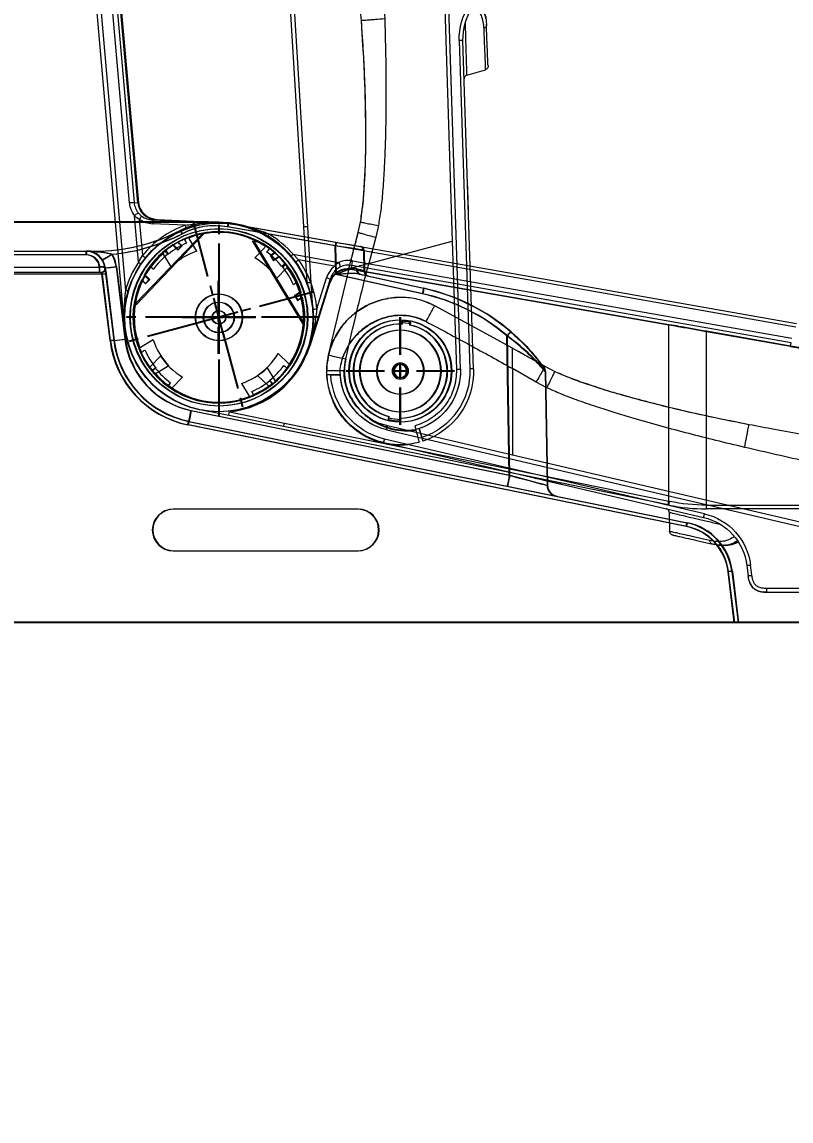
# Model space of a CAD drawing. Extents: x 612 to 6849, y -547 to 2005.
# Drawn here: x 4415 to 4618.9, y 67.4 to 358.6 of the extents above; entities that cross this region are included whole.
import ezdxf

# ---------------------------------------------------------------- set-up
doc = ezdxf.new("R2010")
doc.units = 0
doc.header["$LTSCALE"] = 20
doc.header["$MEASUREMENT"] = 0
doc.linetypes.add('CENTER', pattern=[2, 1.25, -0.25, 0.25, -0.25])
doc.linetypes.add('CENTER2', pattern=[1.125, 0.75, -0.125, 0.125, -0.125])
doc.layers.get('0').update_dxf_attribs({"linetype": 'CONTINUOUS'})
doc.layers.get('DEFPOINTS').update_dxf_attribs({"linetype": 'CONTINUOUS'})
doc.layers.add('1', color=7, linetype='CONTINUOUS')
doc.styles.get("Standard").update_dxf_attribs({"font": 'NanumGothic.ttf'})
doc.dimstyles.get("Standard").update_dxf_attribs({"dimtxt": 2.7, "dimasz": 2.5, "dimexe": 1.5, "dimexo": 1.5, "dimgap": 1.5, "dimtad": 1, "dimdec": 0, "dimlfac": 10, "dimzin": 0, "dimdsep": 46, "dimtxsty": 'Standard', "dimcen": 0, "dimclrt": 2, "dimadec": 0, "dimazin": 0, "dimtfac": 1, "dimtdec": 0, "dimtmove": 0, "dimatfit": 3, "dimfxl": 0, "dimtolj": 1, "dimtzin": 0, "dimarcsym": 0})

# ---------------------------------------------------------------- blocks, each defined once
blk = doc.blocks.new('*D32')
at = {"color": 3, "lineweight": -2}
for p, q in [((4232.56, 198.97), (4232.56, -287.43)), ((4516.46, -226.75), (4516.46, -287.43)), ((4252.56, -282.43), (4496.46, -282.43))]:
    blk.add_line(p, q, dxfattribs=at)
at = {"color": 3}
for points in [[(4252.56, -279.1), (4252.56, -285.76), (4232.56, -282.43)], [(4496.46, -279.1), (4496.46, -285.76), (4516.46, -282.43)]]:
    blk.add_solid(points, dxfattribs=at)
at = {"layer": 'DEFPOINTS', "color": 0}
for p in [(4232.56, 200.47), (4516.46, -225.25, 0), (4516.46, -282.43)]:
    blk.add_point(p, dxfattribs=at)
at = {"color": 2, "insert": (4374.51, -256.1), "char_height": 30, "attachment_point": 5}
blk.add_mtext('\\A1;285', dxfattribs=at)
blk = doc.blocks.new('*D25')
at = {"color": 3, "lineweight": -2}
for p, q in [((4464.56, 305.58), (4096.54, 305.58)), ((4101.54, 285.58), (4101.54, 86.97)), ((4101.54, -155.53), (4101.54, 34.31)), ((4236.06, -175.53), (4096.54, -175.53))]:
    blk.add_line(p, q, dxfattribs=at)
at = {"color": 3}
for points in [[(4098.21, 285.58), (4104.87, 285.58), (4101.54, 305.58)], [(4098.21, -155.53), (4104.87, -155.53), (4101.54, -175.53)]]:
    blk.add_solid(points, dxfattribs=at)
at = {"layer": 'DEFPOINTS', "color": 0}
for p in [(4101.54, 305.58), (4466.06, 305.58), (4237.56, -175.53)]:
    blk.add_point(p, dxfattribs=at)
at = {"color": 2, "insert": (4101.54, 60.64), "char_height": 30, "attachment_point": 5}
blk.add_mtext('\\A1;480', dxfattribs=at)
blk = doc.blocks.new('*D27')
at = {"color": 3, "lineweight": -2}
for p, q in [((4947.75, 263.7), (4947.75, -428.78)), ((4212.56, -177.03), (4212.56, -428.78)), ((4232.56, -423.78), (4927.75, -423.78))]:
    blk.add_line(p, q, dxfattribs=at)
at = {"color": 3}
for points in [[(4232.56, -420.45), (4232.56, -427.11), (4212.56, -423.78)], [(4927.75, -420.45), (4927.75, -427.11), (4947.75, -423.78)]]:
    blk.add_solid(points, dxfattribs=at)
at = {"layer": 'DEFPOINTS', "color": 0}
for p in [(4947.75, 265.2), (4212.56, -175.53), (4947.75, -423.78)]:
    blk.add_point(p, dxfattribs=at)
at = {"color": 2, "insert": (4580.16, -397.43), "char_height": 30, "attachment_point": 5}
blk.add_mtext('\\A1;735', dxfattribs=at)
blk = doc.blocks.new('A$C3419d009')
at = {"color": 7, "linetype": 'Continuous', "lineweight": 15}
for p, q in [((20.65, 447.11), (20.65, 444.6)), ((20.66, 444.6), (20.66, 447.12)), ((19.66, 444.64), (19.66, 444.71)), ((19.66, 443.63), (19.66, 444.64)), ((41.95, 398.92), (34.22, 432.04)), ((35.24, 432.28), (69.54, 285.45)), ((57.5, 348.07), (37.69, 432.85)), ((38.65, 433.08), (38.65, 433.07)), ((38.65, 433.07), (58.46, 348.29)), ((13.58, 398.92), (2.4, 419.56)), ((13.58, 398.92), (18.49, 390.23)), ((14.83, 396.69), (14.53, 397.23)), ((22.6, 392.69), (19.03, 398.92)), ((19.03, 398.92), (41.95, 398.92)), ((68.52, 285.22), (41.95, 398.92)), ((24.1, 389.85), (22.6, 392.69)), ((18.49, 390.23), (19.78, 387.73)), ((23.09, 379.1), (23.48, 377.92)), ((57.1, 357.42), (62.18, 357.33)), ((65.86, 342.64), (65.86, 343.4)), ((65.86, 342.64), (65.86, 343.4)), ((73.79, 335.5), (71.13, 335.82)), ((71.24, 336.81), (73.9, 336.48)), ((77.3, 285.45), (77.3, 331.53)), ((78.29, 331.52), (78.29, 285.44))]:
    blk.add_line(p, q, dxfattribs=at)
for radius in [2.1, 1.75]:
    blk.add_circle((19.67, 428.59), radius, dxfattribs=at)
for centre, radius, start, end in [((19.66, 428.64), 19.5, 13.1497, 87.0689), ((19.68, 428.64), 18.5, 13.1497, 86.9644), ((19.66, 428.64), 16, 13.1497, 90), ((19.66, 428.64), 16, 13.1497, 86.4269), ((52.26, 356.01), 78.15, 102.5776, 103.3496), ((54.04, 363.95), 70.81, 102.5516, 103.3456), ((73.9, 278.95), 71.04, 102.5545, 103.346), ((73.08, 351.71), 16, 193.1497, 263), ((73.06, 351.7), 15, 193.1497, 263), ((56.21, 337.9), 15.06, 352.0645, 355.8325)]:
    blk.add_arc(centre, radius, start, end, dxfattribs=at)
for points, knots in [([(19.65, 448.14), (18.82, 448.1), (16.63, 448.02), (13.15, 447.16), (9.41, 445.4), (6.11, 442.87), (3.41, 439.68), (1.43, 435.98), (0.66, 433.27), (0.44, 431.89), (0.44, 431.89)], [0, 0, 0, 0, 0.091282, 0.24196, 0.392535, 0.543788, 0.695456, 0.847507, 0.999947, 1, 1, 1, 1]), ([(0.44, 431.9), (0.46, 432.01), (0.7, 433.39), (1.48, 436.04), (3.39, 439.65), (6.05, 442.8), (9.36, 445.38), (12.93, 447.03), (15.56, 447.82), (16.84, 447.91), (16.95, 447.92)], [0, 0, 0, 0, 0.014234, 0.16961, 0.333953, 0.507293, 0.667335, 0.842646, 0.986274, 1, 1, 1, 1]), ([(19.66, 444.82), (19.66, 445.23), (19.66, 446.09), (19.66, 447.19), (19.66, 447.96), (19.66, 448.08), (19.66, 448.13)], [0, 0, 0, 0, 0.2394919, 0.4998001, 0.7600295, 1, 1, 1, 1]), ([(20.66, 447.12), (20.66, 447.23), (20.66, 447.45), (20.66, 447.75), (20.66, 447.98), (20.66, 448.09), (20.66, 448.11), (20.66, 448.11)], [0, 0, 0, 0, 0.216105, 0.432203, 0.648089, 0.863683, 1, 1, 1, 1]), ([(6.56, 421.85), (6.32, 422.35), (5.85, 423.31), (5.21, 425.33), (4.8, 427.9), (4.99, 431.04), (5.85, 434.05), (7.23, 436.88), (9.11, 439.44), (11.48, 441.63), (14.28, 443.36), (17.07, 444.41), (18.91, 444.7), (19.65, 444.82)], [0, 0, 0, 0, 0.054346, 0.103777, 0.204832, 0.305431, 0.406157, 0.507207, 0.609265, 0.713052, 0.818797, 0.92731, 1, 1, 1, 1]), ([(19.66, 444.71), (18.92, 444.59), (17.09, 444.3), (14.33, 443.26), (11.54, 441.56), (9.18, 439.4), (7.27, 436.86), (5.86, 434.05), (4.99, 431.03), (4.81, 427.9), (5.26, 424.76), (6.13, 422.82), (6.56, 421.85)], [0, 0, 0, 0, 0.0727365, 0.1807068, 0.2849532, 0.3895712, 0.4907342, 0.5927183, 0.6944055, 0.7948056, 0.8960937, 1, 1, 1, 1]), ([(34.22, 432.04), (33.99, 432.84), (33.53, 434.46), (32.34, 436.68), (30.83, 438.69), (28.99, 440.42), (26.9, 441.82), (24.6, 442.84), (22.17, 443.5), (20.5, 443.58), (19.66, 443.63)], [0, 0, 0, 0, 0.124915, 0.249858, 0.374801, 0.499798, 0.624796, 0.749851, 0.874909, 1, 1, 1, 1]), ([(2.4, 419.56), (1.82, 420.86), (0.67, 423.46), (0, 427.7), (0.29, 430.5), (0.44, 431.9)], [0, 0, 0, 0, 0.335749, 0.669643, 1, 1, 1, 1]), ([(0.21, 428.24), (0.19, 428.5), (0.11, 429.48), (0.27, 430.45), (0.39, 431.16)], [0, 0, 0, 0, 0.267103, 1, 1, 1, 1]), ([(2.4, 419.56), (1.91, 420.53), (1.32, 421.68), (1.04, 422.93), (1, 423.13)], [0, 0, 0, 0, 0.843647, 1, 1, 1, 1]), ([(6.56, 421.85), (6.03, 421.56), (4.92, 420.97), (3.52, 420.22), (2.56, 419.68), (2.45, 419.6), (2.4, 419.56)], [0, 0, 0, 0, 0.240748, 0.5, 0.759252, 1, 1, 1, 1]), ([(6.56, 421.85), (8.6, 418.01), (12.67, 410.32), (16.91, 402.72), (19.03, 398.92)], [0, 0, 0, 0, 0.4995425, 1, 1, 1, 1]), ([(19.03, 398.92), (19.03, 398.92), (19.03, 398.92), (19.03, 398.92), (19.03, 398.92), (19.02, 398.92), (18.98, 398.92), (18.31, 398.93), (16.97, 398.91), (15.5, 398.92), (14.56, 398.92), (14.01, 398.92), (13.65, 398.92), (13.6, 398.92), (13.58, 398.92)], [0, 0, 0, 0, 0.000017, 0.000063, 0.000245, 0.000953, 0.00377, 0.015025, 0.248386, 0.497943, 0.629008, 0.74855, 0.876715, 1, 1, 1, 1]), ([(14.83, 396.69), (15.24, 395.96), (16.08, 394.47), (17.33, 392.26), (18.1, 390.91), (18.49, 390.23)], [0, 0, 0, 0, 0.326408, 0.662043, 1, 1, 1, 1]), ([(47.91, 393.43), (48.06, 392.79), (48.36, 391.5), (48.76, 389.81), (49.09, 388.37), (49.36, 387.23), (49.55, 386.43), (49.65, 385.98), (49.66, 385.93), (49.67, 385.91)], [0, 0, 0, 0, 0.149974, 0.299933, 0.447933, 0.59592, 0.73993, 0.883934, 1, 1, 1, 1]), ([(18.49, 390.23), (18.54, 390.27), (18.65, 390.36), (19.59, 390.93), (20.97, 391.75), (22.07, 392.38), (22.6, 392.69)], [0, 0, 0, 0, 0.24074, 0.5, 0.75926, 1, 1, 1, 1]), ([(19.78, 387.73), (19.84, 387.76), (19.95, 387.84), (20.94, 388.33), (22.39, 389.04), (23.55, 389.59), (24.1, 389.85)], [0, 0, 0, 0, 0.240731, 0.499983, 0.759235, 1, 1, 1, 1]), ([(39.89, 337.4), (39.29, 339.96), (38.11, 344.88), (36.25, 352.27), (34.3, 359.59), (32.45, 366.11), (30.8, 371.6), (29.27, 376.41), (27.62, 381.22), (25.91, 385.85), (24.66, 388.62), (24.1, 389.85)], [0, 0, 0, 0, 0.143772, 0.277075, 0.416554, 0.558199, 0.647427, 0.730183, 0.834072, 0.926007, 1, 1, 1, 1]), ([(20.17, 386.78), (20.68, 385.58), (21.76, 383.02), (22.65, 380.47), (23.12, 379.11)], [0, 0, 0, 0, 0.4668391, 1, 1, 1, 1]), ([(23.15, 379.03), (23.39, 378.3), (23.98, 376.54), (24.95, 373.46), (26.12, 369.48), (27.46, 364.6), (28.94, 358.81), (30.53, 352.12), (32.19, 344.5), (33.25, 339.11), (33.8, 336.26)], [0, 0, 0, 0, 0.0525829, 0.1259705, 0.2199612, 0.3345636, 0.4699711, 0.6260111, 0.8025203, 1, 1, 1, 1]), ([(23.48, 377.92), (23.79, 377), (24.82, 373.97), (26.31, 368.75), (28.61, 360.15), (31.19, 349.33), (32.93, 340.61), (33.8, 336.26)], [0, 0, 0, 0, 0.067504, 0.223358, 0.378873, 0.68959, 1, 1, 1, 1]), ([(57.1, 357.42), (56.99, 357.43), (56.76, 357.46), (56.47, 357.63), (56.27, 357.86), (56.18, 358.06), (56.15, 358.16), (56.14, 358.19)], [0, 0, 0, 0, 0.254665, 0.509322, 0.763995, 0.940093, 1, 1, 1, 1]), ([(64.58, 346.62), (64.33, 347.74), (63.82, 350), (63.22, 352.66), (62.74, 354.8), (62.41, 356.28), (62.21, 357.17), (62.19, 357.28), (62.18, 357.33)], [0, 0, 0, 0, 0.16462, 0.329782, 0.494938, 0.664502, 0.834091, 1, 1, 1, 1]), ([(63.16, 356.33), (63.16, 356.35), (63.16, 356.42), (63.13, 356.6), (63.03, 356.85), (62.81, 357.11), (62.51, 357.29), (62.29, 357.31), (62.18, 357.33)], [0, 0, 0, 0, 0.051573, 0.131524, 0.348649, 0.565758, 0.782885, 1, 1, 1, 1]), ([(63.16, 356.33), (63.17, 356.28), (63.19, 356.18), (63.39, 355.32), (63.71, 353.89), (64.19, 351.79), (64.79, 349.13), (65.31, 346.88), (65.56, 345.77)], [0, 0, 0, 0, 0.16608, 0.331253, 0.496402, 0.66589, 0.835386, 1, 1, 1, 1]), ([(65.56, 345.77), (65.54, 345.88), (65.51, 346.11), (65.29, 346.4), (64.97, 346.59), (64.71, 346.61), (64.58, 346.62)], [0, 0, 0, 0, 0.250003, 0.5, 0.749997, 1, 1, 1, 1]), ([(65.84, 343.1), (65.85, 343.13), (65.9, 343.66), (65.79, 344.64), (65.62, 345.5), (65.53, 345.93)], [0, 0, 0, 0, 0.030915, 0.515022, 1, 1, 1, 1]), ([(64.99, 339.27), (65.17, 339.62), (65.74, 340.67), (65.93, 341.83), (65.84, 342.54), (65.83, 342.64)], [0, 0, 0, 0, 0.302967, 0.909063, 1, 1, 1, 1]), ([(65.09, 339.2), (65.26, 339.61), (65.64, 340.53), (65.85, 341.56), (65.84, 342.13), (65.84, 342.22)], [0, 0, 0, 0, 0.408345, 0.902068, 1, 1, 1, 1]), ([(33.8, 336.26), (34.22, 334.01), (35.14, 329.15), (36.51, 321.32), (37.98, 312.41), (39.52, 302.42), (41.1, 291.34), (42.67, 279.16), (43.67, 270.67), (44.19, 266.24)], [0, 0, 0, 0, 0.096987, 0.209275, 0.336838, 0.479632, 0.637556, 0.810955, 1, 1, 1, 1]), ([(54.34, 267.26), (53.74, 270.5), (52.59, 276.79), (50.86, 285.89), (49.21, 294.37), (47.5, 302.84), (45.7, 311.43), (43.79, 320.3), (41.87, 328.93), (40.55, 334.6), (39.89, 337.4)], [0, 0, 0, 0, 0.138276, 0.267681, 0.388219, 0.499893, 0.629551, 0.756117, 0.879598, 1, 1, 1, 1]), ([(73.9, 336.48), (73.9, 336.47), (73.9, 336.44), (73.88, 336.21), (73.84, 335.89), (73.81, 335.63), (73.79, 335.5)], [0, 0, 0, 0, 0.250001, 0.500001, 0.749999, 1, 1, 1, 1]), ([(77.3, 331.53), (77.29, 331.98), (77.26, 332.8), (76.92, 333.91), (76.28, 334.69), (75.23, 335.26), (74.36, 335.41), (73.79, 335.5)], [0, 0, 0, 0, 0.226112, 0.40995, 0.563828, 0.716203, 1, 1, 1, 1]), ([(73.9, 336.48), (73.9, 336.48), (74.55, 336.48), (75.6, 336.16), (76.93, 335.46), (77.79, 334.41), (78.22, 333.03), (78.29, 332.04), (78.29, 331.52), (78.29, 331.52)], [0, 0, 0, 0, 0.000008, 0.26461, 0.426998, 0.60238, 0.792163, 0.999992, 1, 1, 1, 1]), ([(78.29, 331.52), (78.29, 331.52), (78.29, 332.18), (78.2, 333.25), (77.63, 334.66), (76.7, 335.64), (75.39, 336.24), (74.41, 336.4), (73.9, 336.48)], [0, 0, 0, 0, 0.000008, 0.26457, 0.426983, 0.602392, 0.792226, 1, 1, 1, 1]), ([(78.29, 331.52), (78.27, 331.52), (78.24, 331.52), (78.02, 331.53), (77.69, 331.53), (77.43, 331.53), (77.3, 331.53)], [0, 0, 0, 0, 0.250001, 0.500002, 0.749999, 1, 1, 1, 1])]:
    blk.add_open_spline(points, degree=3, knots=knots, dxfattribs=at)
at = {"color": 8, "linetype": 'Continuous', "lineweight": 15}
for points, knots in [([(19.78, 387.73), (20.66, 385.68), (21.88, 382.85), (22.83, 379.92), (23.09, 379.1)], [0, 0, 0, 0, 0.722054, 1, 1, 1, 1]), ([(57.1, 357.42), (57.1, 357.41), (57.1, 357.4), (57.17, 357.13), (57.41, 356.1), (57.83, 354.33), (58.4, 351.92), (59.09, 348.98), (59.71, 346.34), (60.15, 344.47), (60.29, 343.89)], [0, 0, 0, 0, 0.020156, 0.176366, 0.332548, 0.493138, 0.653735, 0.794958, 0.936184, 1, 1, 1, 1]), ([(63.56, 340.19), (63.8, 340.54), (64.46, 341.52), (64.87, 343.13), (64.91, 344.94), (64.69, 346.06), (64.58, 346.62)], [0, 0, 0, 0, 0.154695, 0.432425, 0.716789, 1, 1, 1, 1]), ([(65.79, 344.28), (65.81, 344.21), (65.91, 343.57), (65.83, 342.23), (65.46, 340.68), (64.83, 339.76), (64.65, 339.49)], [0, 0, 0, 0, 0.050039, 0.43891, 0.835225, 1, 1, 1, 1]), ([(65.8, 343.54), (65.81, 343.49), (65.86, 343.2), (65.84, 342.89), (65.81, 342.64)], [0, 0, 0, 0, 0.186586, 1, 1, 1, 1]), ([(39.89, 337.4), (39.06, 337.24), (37.76, 337), (36.26, 336.72), (35.24, 336.53), (34.48, 336.39), (33.94, 336.28), (33.93, 336.28), (33.92, 336.28)], [0, 0, 0, 0, 0.277962, 0.428494, 0.582502, 0.736507, 0.887035, 1, 1, 1, 1])]:
    blk.add_open_spline(points, degree=3, knots=knots, dxfattribs=at)
blk = doc.blocks.new('*U1')
at = {"color": 0, "linetype": 'CENTER2'}
for p, q in [((0, 0.36), (0, 5.3)), ((-5.3, 0), (-0.36, 0)), ((0.36, 0), (5.3, 0)), ((0, -5.3), (0, -0.36))]:
    blk.add_line(p, q, dxfattribs=at)
at = {"color": 0, "linetype": 'Continuous'}
for p, q in [((-0.18, 0), (0.18, 0)), ((0, -0.18), (0, 0.18))]:
    blk.add_line(p, q, dxfattribs=at)
blk = doc.blocks.new('*U2')
at = {"color": 0, "linetype": 'CENTER2'}
for p, q in [((0, 4.54), (0, 26.21)), ((-26.21, 0), (-4.54, 0)), ((4.54, 0), (26.21, 0)), ((0, -26.21), (0, -4.54))]:
    blk.add_line(p, q, dxfattribs=at)
at = {"color": 0, "linetype": 'Continuous'}
for p, q in [((-2.27, 0), (2.27, 0)), ((0, -2.27), (0, 2.27))]:
    blk.add_line(p, q, dxfattribs=at)
blk = doc.blocks.new('A$C6346f13b')
at = {"color": 7, "linetype": 'Continuous', "lineweight": 15}
for p, q in [((30.55, 75.38), (179.24, 49.16)), ((18.1, 71.86), (18.15, 71.78)), ((20.27, 68.28), (18.24, 71.63)), ((48.63, 48.68), (35.09, 71.02)), ((35.09, 71.02), (36.53, 70.76)), ((48.72, 49.1), (35.48, 70.95)), ((36.64, 70.74), (35.48, 70.94)), ((179.06, 48.15), (39.5, 72.76)), ((11.26, 67.71), (11.31, 67.63)), ((11.4, 67.48), (13.43, 64.13)), ((41.02, 67.91), (39.77, 67.15)), ((39.92, 67.11), (39.77, 67.15)), ((39.77, 67.15), (40.6, 65.77)), ((39.92, 67.11), (41.16, 67.86)), ((40.58, 66.02), (39.92, 67.11)), ((45.81, 67.47), (47.25, 66.01)), ((45.81, 67.47), (57.98, 65.32)), ((40.58, 66.02), (42.13, 66.96)), ((40.58, 66.02), (40.6, 65.77)), ((42.25, 66.76), (40.6, 65.77)), ((56.79, 64.32), (47.25, 66.01)), ((58.36, 64.15), (57.41, 63.55)), ((61.37, 64.52), (61.07, 63.59)), ((177.8, 43.99), (61.37, 64.52)), ((61.59, 65.76), (178.02, 45.23)), ((52.1, 53.01), (54.69, 61.2)), ((145.42, 48.71), (61.04, 63.4)), ((61.07, 63.59), (145.45, 48.89)), ((55.64, 60.88), (50.05, 43.22)), ((55.5, 59.81), (50.24, 43.16)), ((46.17, 56.57), (47.82, 57.57)), ((46.17, 56.57), (47.01, 55.19)), ((46.39, 56.44), (46.17, 56.57)), ((47.94, 57.38), (46.39, 56.44)), ((46.39, 56.44), (47.05, 55.35)), ((47.01, 55.19), (48.26, 55.95)), ((47.05, 55.35), (47.01, 55.19)), ((48.29, 56.1), (47.05, 55.35)), ((145.42, 2.02), (145.42, 48.71)), ((177.67, 43.01), (155.38, 46.95)), ((155.38, 0.99), (155.38, 46.95)), ((155.42, 47.14), (177.7, 43.2)), ((8.69, 44.82), (5.35, 42.79)), ((177.7, 43.2), (177.8, 43.99)), ((5.11, 42.65), (5.2, 42.7)), ((9.49, 35.95), (12.84, 37.98)), ((9.26, 35.81), (9.34, 35.86)), ((41.02, 34.04), (39, 37.39)), ((32.15, 33.24), (34.18, 29.89)), ((41.16, 33.81), (41.11, 33.89)), ((34.32, 29.66), (34.27, 29.74)), ((43.27, 21.79), (28.75, 24.74)), ((28.95, 25.71), (43.57, 22.74)), ((145.21, 1.04), (43.27, 21.79)), ((43.57, 22.74), (145.42, 2.02)), ((145.42, 1), (145.21, 1.04)), ((155.37, 0), (155.38, 0)), ((155.38, 0.99), (155.39, 0.99)), ((455.04, 0), (155.38, 0)), ((155.39, 0.99), (455.05, 0.99))]:
    blk.add_line(p, q, dxfattribs=at)
at = {"color": 7, "linetype": 'Continuous', "lineweight": 15, "flags": 128}
for points in [[(43.27, 21.79), (43.27, 21.8), (43.29, 21.86), (43.32, 21.95), (43.35, 22.06), (43.4, 22.21), (43.45, 22.37), (43.51, 22.55), (43.57, 22.74)], [(145.42, 2.02), (145.42, 2.02), (145.62, 1.97)]]:
    blk.add_lwpolyline(points, dxfattribs=at)
at = {"color": 7, "linetype": 'Continuous', "lineweight": 15}
for radius in [25, 23.5, 4.05, 1.8]:
    blk.add_circle((26.21, 50.76), radius, dxfattribs=at)
for centre, radius, start, end in [((26.21, 50.76), 22.71, 48.8407, 13.6031), ((26.21, 50.76), 22.51, 62.7069, 110.9855), ((26.21, 50.76), 22.67, 114.1281, 128.3156), ((26.21, 50.76), 21.5, 113.7388, 128.7049), ((26.21, 50.76), 22.6, 111.0287, 114.1059), ((26.21, 50.76), 22.65, 49.1914, 60.4243), ((38.16, 73.4), 1.48, 306.7558, 334.4073), ((26.15, 50.45), 26, 40.8871, 59.11), ((26.21, 50.76), 22.51, 131.4582, 200.9855), ((26.21, 50.76), 22.6, 128.3378, 131.4151), ((26.21, 50.76), 18.5, 108.735, 133.7088), ((45.04, 68.13), 1.01, 273.9345, 318.9174), ((26.21, 50.76), 22.71, 16.9371, 45.5067), ((26.21, 50.76), 22.65, 38.3215, 44.9454), ((26.21, 50.76), 21.5, 23.7388, 38.7049), ((26.21, 50.76), 22.67, 24.1281, 38.3156), ((27.19, 93.26), 33.84, 304.7013, 306.3612), ((26.2, 50.74), 26, 4.9949, 35.9524), ((42.45, 52.3), 18.72, 36.9625, 39.98), ((55.56, 63.9), 2.81, 5.1969, 30.4268), ((-6.59, 77.43), 69.18, 349.2455, 350.283), ((51.22, 49.41), 12.29, 68.9619, 73.5979), ((93.88, 57.7), 33.33, 169.8348, 170.1538), ((26.21, 50.76), 22.65, 17.4983, 24.1223), ((53.56, 53.82), 6.3, 71.9872, 73.7989), ((26.21, 50.76), 22.65, 357.3554, 13.2523), ((50.55, 67.95), 15.02, 272.1627, 275.9279), ((26.21, 50.76), 22.51, 311.4582, 354.4958), ((178.25, 43.01), 33.33, 169.8348, 170.1538), ((164.51, 45.37), 9.26, 168.994, 170.1432), ((26.21, 50.76), 18.5, 198.735, 223.7088), ((26.21, 50.76), 22.6, 201.0287, 204.1059), ((26.21, 50.76), 22.67, 204.1281, 218.3156), ((26.21, 50.76), 21.5, 203.7388, 218.7049), ((26.21, 50.76), 25.2, 276.243, 342.4438), ((48.28, 37.14), 6.33, 71.9944, 73.7967), ((187.01, 41.39), 9.48, 169.0076, 170.1305), ((26.21, 50.76), 22.6, 218.3378, 221.4151), ((26.21, 50.76), 22.51, 221.4582, 290.9855), ((26.21, 50.76), 18.5, 288.735, 313.7088), ((26.21, 50.76), 21.5, 293.7388, 308.7049), ((26.21, 50.76), 22.67, 294.1281, 308.3156), ((26.21, 50.76), 22.6, 308.3378, 311.4151), ((26.21, 50.76), 22.6, 291.0287, 294.1059), ((21.68, 25.16), 1, 78.5, 79.9709), ((-43.1, 40.12), 73.48, 347.9212, 348.6945), ((73.38, 16.42), 73.46, 347.9211, 348.6946), ((76.3, 15.82), 70.69, 347.8974, 348.7014), ((127.2, 0.75), 28.18, 358.4719, 0.4876), ((127.05, 0.75), 28.34, 358.4933, 0.4973)]:
    blk.add_arc(centre, radius, start, end, dxfattribs=at)
for centre, major_axis, ratio, start_param, end_param in [((35.25, 35.85), (-18.07, 29.81), 0.866047, 5.483798, 5.488397), ((23.27, 55.62), (-11.78, 19.44), 0.96827, 4.698923, 4.709018), ((60.41, 59.38), (1.81, 6.1), 0.94232, 0.948531, 1.551861), ((60.61, 60.15), (-5.9, 1.11), 0.948602, 4.725276, 5.343702), ((60.55, 59.83), (-4.94, 0.78), 0.950848, 4.695427, 5.313853), ((60.08, 58.35), (1.55, 5.1), 0.937212, 0.114703, 1.559052), ((60.08, 58.35), (1.5, 4.92), 0.932414, 0.115113, 1.559461), ((60.4, 59.36), (1.56, 5.2), 0.920467, 0.951187, 1.554517), ((29.16, 45.9), (-11.78, 19.44), 0.96827, 4.71576, 4.725855), ((17.18, 65.67), (-18.07, 29.81), 0.866047, 3.936381, 3.94098), ((-941.18, 383.79), (-988.38, 340.25), 0.205005, 3.166101, 3.17136), ((195.34, 148.86), (10.69, 106.81), 0.933394, 3.071242, 3.202022), ((195.34, 148.86), (10.68, 106.62), 0.933158, 3.071286, 3.202066)]:
    blk.add_ellipse(centre, major_axis=major_axis, ratio=ratio, start_param=start_param, end_param=end_param, dxfattribs=at)
for points, knots in [([(39.5, 72.76), (38.77, 73.07), (38.04, 73.35), (36.57, 73.87), (35.83, 74.11), (34.34, 74.54), (33.59, 74.74), (32.08, 75.09), (31.32, 75.25), (30.55, 75.38)], [0, 0, 0, 0, 0.25, 0.25, 0.5, 0.5, 0.75, 0.75, 1, 1, 1, 1]), ([(16.94, 71.45), (17.05, 71.28), (17.15, 71.11), (17.25, 70.94), (17.36, 70.77), (17.46, 70.61), (17.56, 70.44)], [0.003408599, 0.003408599, 0.003408599, 0.003408599, 0.004483655, 0.004483655, 0.004483655, 0.005529136, 0.005529136, 0.005529136, 0.005529136]), ([(37.39, 70.46), (37.25, 70.52), (36.97, 70.61), (36.67, 70.72), (36.53, 70.76)], [0, 0, 0, 0, 0.541813, 1, 1, 1, 1]), ([(12.77, 67.54), (12.67, 67.7), (12.46, 68.04), (12.26, 68.38), (12.15, 68.55)], [0, 0, 0, 0, 0.493026, 1, 1, 1, 1]), ([(46.9, 60.03), (46.73, 59.92), (46.56, 59.82), (46.39, 59.72), (46.23, 59.62), (46.06, 59.52), (45.89, 59.41)], [0.003408599, 0.003408599, 0.003408599, 0.003408599, 0.004483655, 0.004483655, 0.004483655, 0.005529136, 0.005529136, 0.005529136, 0.005529136]), ([(52.1, 53.01), (51.94, 51.73), (51.55, 48.73), (50.75, 45.5), (50.15, 43.54), (50.05, 43.23), (50.05, 43.22)], [0, 0, 0, 0, 0.384853, 0.901416, 0.996785, 1, 1, 1, 1]), ([(155.38, 46.95), (155.38, 46.95), (154.13, 47.11), (151.66, 47.65), (148.33, 48.16), (146.26, 48.6), (145.42, 48.71), (145.42, 48.71)], [0, 0, 0, 0, 0.000006, 0.374125, 0.748241, 0.999994, 1, 1, 1, 1]), ([(145.45, 48.89), (146.29, 48.74), (148.37, 48.38), (151.69, 47.8), (154.17, 47.36), (155.42, 47.14)], [0, 0, 0, 0, 0.25176, 0.62588, 1, 1, 1, 1]), ([(5.52, 41.49), (5.69, 41.59), (6.03, 41.8), (6.36, 42), (6.53, 42.1)], [0, 0, 0, 0, 0.506972, 1, 1, 1, 1]), ([(39.66, 33.98), (39.76, 33.82), (39.96, 33.48), (40.17, 33.14), (40.27, 32.97)], [0, 0, 0, 0, 0.493026, 1, 1, 1, 1]), ([(35.48, 30.07), (35.38, 30.24), (35.17, 30.58), (34.97, 30.91), (34.87, 31.08)], [0, 0, 0, 0, 0.506972, 1, 1, 1, 1]), ([(28.75, 24.74), (28.17, 24.86), (27.58, 24.98), (26.42, 25.21), (25.85, 25.33), (24.7, 25.56), (24.12, 25.68), (23.27, 25.86), (22.98, 25.91), (22.56, 26), (22.42, 26.03), (22.21, 26.07), (22.14, 26.09), (22.03, 26.11), (22, 26.11), (21.93, 26.13), (21.9, 26.13), (21.87, 26.14)], [0, 0, 0, 0, 0.25, 0.25, 0.5, 0.5, 0.75, 0.75, 0.875, 0.875, 0.9375, 0.9375, 0.96875, 0.96875, 0.984375, 0.984375, 1, 1, 1, 1])]:
    blk.add_open_spline(points, degree=3, knots=knots, dxfattribs=at)
for points in [[(42.99, 64.2), (43.33, 64.41), (43.66, 64.61), (44, 64.82)], [(57.98, 65.32), (57.55, 65.05), (57.15, 64.71), (56.79, 64.32)], [(9.43, 37.32), (9.1, 37.11), (8.76, 36.91), (8.42, 36.7)], [(145.42, 1), (148.69, 0.34), (152.03, 0), (155.37, 0)], [(155.38, 0.99), (152.1, 0.99), (148.83, 1.32), (145.62, 1.97)]]:
    blk.add_open_spline(points, degree=3, dxfattribs=at)
at = {"color": 1, "linetype": 'CENTER2', "rotation": 90.00000000000001}
blk.add_blockref('*U2', (26.21, 50.76), dxfattribs=at)
at = {"linetype": 'CENTER2', "rotation": 90.00000000000001}
blk.add_blockref('*U1', (26.21, 50.76), dxfattribs=at)
blk = doc.blocks.new('*U6')
at = {"color": 0, "linetype": 'CENTER2', "ltscale": 5}
for p, q in [((0, 2.48), (0, 9.7)), ((-9.7, 0), (-2.48, 0)), ((2.48, 0), (9.7, 0)), ((0, -9.7), (0, -2.48))]:
    blk.add_line(p, q, dxfattribs=at)
at = {"color": 0, "linetype": 'Continuous', "ltscale": 5}
for p, q in [((-1.24, 0), (1.24, 0)), ((0, -1.24), (0, 1.24))]:
    blk.add_line(p, q, dxfattribs=at)
blk = doc.blocks.new('*U7')
at = {"color": 0, "linetype": 'CENTER2', "ltscale": 5}
for p, q in [((0, 4.32), (0, 14.3)), ((-14.3, 0), (-4.32, 0)), ((4.32, 0), (14.3, 0)), ((0, -14.3), (0, -4.32))]:
    blk.add_line(p, q, dxfattribs=at)
at = {"color": 0, "linetype": 'Continuous', "ltscale": 5}
for p, q in [((-2.16, 0), (2.16, 0)), ((0, -2.16), (0, 2.16))]:
    blk.add_line(p, q, dxfattribs=at)
blk = doc.blocks.new('A$C88aac452')
at = {"color": 7, "linetype": 'Continuous', "lineweight": 15}
for p, q in [((241.17, 105.8), (269.76, 100.76)), ((269.59, 99.79), (241, 104.83)), ((269.79, 92.18), (269.59, 99.79)), ((67.62, 98.37), (203.58, 98.37)), ((203.59, 97.38), (67.64, 97.38)), ((203.58, 98.37), (205.71, 98.37)), ((277.1, 98.65), (277.24, 93.21)), ((67.23, 94.11), (207.09, 94.11)), ((207.09, 94.11), (207.07, 94.31)), ((208.54, 93.98), (208.55, 93.89)), ((211.51, 94.29), (213.87, 75.06)), ((207.76, 92.26), (66.05, 92.26)), ((207.08, 92.77), (67.23, 92.77)), ((207.56, 92.77), (207.08, 92.77)), ((209.92, 74.65), (207.76, 92.26)), ((208.74, 92.35), (210.9, 74.74)), ((292.67, 87.11), (269.79, 92.18)), ((276.09, 92.3), (292.99, 88.55)), ((287.3, 79.07), (287.4, 79.81)), ((289.44, 79.56), (289.35, 78.82)), ((315.76, 39), (315.11, 75.93)), ((325.24, 66.47), (325.77, 36.35)), ((231.32, 56.18), (315.76, 39)), ((230.73, 53.29), (362.84, 26.41)), ((283.7, 53.8), (283.79, 54.55)), ((286.83, 54.18), (286.74, 53.43)), ((362.65, 25.46), (230.54, 52.34)), ((275.63, 30), (226.63, 30)), ((226.63, 19), (275.63, 19)), ((375.4, 0), (373.75, 13.45)), ((374.74, 13.54), (376.4, 0)), ((375.4, 0), (54.72, 0)), ((376.4, 0), (375.4, 0))]:
    blk.add_line(p, q, dxfattribs=at)
at = {"color": 8, "linetype": 'Continuous', "lineweight": 15}
for p, q in [((237.83, 86.87), (237.55, 86.94)), ((237.86, 86.99), (237.83, 86.87)), ((242.39, 85.69), (242.42, 85.81)), ((242.67, 85.62), (242.39, 85.69)), ((234.74, 76.08), (235.02, 76.01)), ((235.02, 76.01), (234.99, 75.89)), ((239.55, 74.71), (239.58, 74.83)), ((239.58, 74.83), (239.86, 74.76))]:
    blk.add_line(p, q, dxfattribs=at)
at = {"color": 7, "linetype": 'Continuous', "lineweight": 15, "flags": 128}
for points in [[(241.17, 105.8), (241.17, 105.78), (241.16, 105.73), (241.14, 105.64), (241.12, 105.52), (241.09, 105.37), (241.06, 105.21), (241.03, 105.02), (241, 104.83)], [(269.76, 100.76), (269.76, 100.74), (269.75, 100.69), (269.74, 100.6), (269.72, 100.48), (269.69, 100.33), (269.66, 100.16), (269.63, 99.98), (269.59, 99.79)], [(269.76, 100.76), (271.04, 100.54), (272.26, 100.32), (273.38, 100.12), (274.37, 99.95), (275.18, 99.81), (275.78, 99.7), (276.15, 99.63), (276.27, 99.61)], [(207.07, 94.31), (207.35, 94.33), (207.62, 94.33), (207.87, 94.31), (208.09, 94.28), (208.27, 94.22), (208.41, 94.15), (208.5, 94.07), (208.54, 93.98)], [(208.55, 93.89), (208.56, 93.87), (208.56, 93.8), (208.58, 93.68), (208.6, 93.53), (208.62, 93.34), (208.65, 93.12), (208.68, 92.88), (208.71, 92.62), (208.74, 92.35)], [(289.39, 79.16), (289.04, 79.23), (287.35, 79.41)], [(231.32, 56.18), (231.21, 55.61), (231.1, 55.07), (231, 54.57), (230.91, 54.13), (230.83, 53.78), (230.78, 53.51), (230.75, 53.35), (230.73, 53.29)], [(283.75, 54.2), (284.59, 54.02), (286.81, 53.83)], [(315.76, 39), (315.64, 38.43), (315.53, 37.89), (315.43, 37.39), (315.34, 36.96), (315.27, 36.6), (315.21, 36.33), (315.18, 36.17), (315.17, 36.11)]]:
    blk.add_lwpolyline(points, dxfattribs=at)
at = {"color": 7, "linetype": 'Continuous', "lineweight": 15}
for centre, radius in [((238.71, 80.85), 6.2), ((286.81, 66.63), 13.55), ((286.81, 66.63), 6.2)]:
    blk.add_circle(centre, radius, dxfattribs=at)
for centre, radius, start, end in [((237.7, 86.11), 20, 80, 117.1926), ((237.7, 86.12), 19, 80, 117.1926), ((205.71, 148.37), 50, 270, 297.1926), ((205.71, 148.39), 51, 275.1957, 297.1926), ((208.63, 92.82), 22.8, 26.5757, 29.054), ((276.1, 98.63), 1, 1.5, 80), ((179.52, 97.58), 24.07, 359.5396, 1.8893), ((203.58, 93.37), 5, 7, 90), ((203.59, 93.88), 3.5, 7, 90), ((205.17, 99.26), 1.1, 256.4155, 299.1135), ((203.9, 98.3), 1.81, 359.761, 2.0544), ((179.56, 144.83), 56.37, 300.0724, 303.0857), ((203.57, 93.32), 8, 7, 32.3384), ((165.34, 93.7), 41.76, 358.7287, 0.5702), ((207.56, 93.77), 1, 270, 7), ((205.41, 137.84), 43.98, 274.0792, 277.9689), ((276.53, 93.47), 1.26, 168.8274, 249.3198), ((278.74, 93.25), 1.5, 181.5, 257.5084), ((209.21, 82.46), 9.9, 92.6933, 98.4178), ((754.13, -14.74), 472.56, 167.3748, 167.5535), ((281.46, 36.49), 53.32, 49.5084, 77.5084), ((281.46, 36.52), 51.82, 49.5084, 77.5084), ((286.81, 66.63), 12.45, 87.7456, 255.9409), ((286.81, 66.63), 12.45, 270.0591, 78.2544), ((286.81, 66.63), 13.2, 78.5246, 87.4754), ((286.81, 66.63), 10.8, 90, 270), ((286.81, 66.63), 10.8, 270, 90), ((346.37, 49.72), 40.8, 137.9483, 140.0229), ((211.37, 64.86), 9.9, 92.6929, 98.4182), ((235.73, 77.82), 26, 187, 258.5), ((207.78, 118.61), 43.98, 274.0793, 277.9688), ((235.72, 77.79), 25, 187, 258.5), ((235.71, 77.74), 22, 187, 258.5), ((323.74, 66.45), 1.5, 1, 35.3114), ((159.43, 67.05), 72.62, 348.3124, 349.0798), ((286.81, 66.63), 13.2, 256.3439, 269.6561), ((328.77, 36.41), 3, 181, 258.5), ((226.63, 24.5), 5.5, 90, 270), ((275.63, 24.5), 5.5, 270, 90), ((292.26, 40.03), 71.88, 348.3085, 349.0837), ((359.85, 11.71), 15, 7, 78.5), ((359.86, 11.74), 14, 7, 78.5), ((375.2, 3.66), 9.9, 92.693, 98.4181)]:
    blk.add_arc(centre, radius, start, end, dxfattribs=at)
for centre, major_axis, ratio, start_param, end_param in [((269.57, 99.78), (-7.53, 1.13), 0.002246, 3.141989, 4.709252), ((207.06, 93.77), (-1.5, -0.12), 0.22553, 3.151318, 4.672273), ((269.69, 95.25), (-7.56, 2.05), 0.003188, 2.408405, 3.142546), ((207.74, 92.27), (-0.184, 0.5), 0.015367, 4.680547, 6.277523), ((315.72, 39.06), (-10.05, 2.71), 0.004819, 1.575567, 3.142981)]:
    blk.add_ellipse(centre, major_axis=major_axis, ratio=ratio, start_param=start_param, end_param=end_param, dxfattribs=at)
blk.add_open_spline([(205.71, 98.3), (205, 98.35), (204.29, 98.37), (203.58, 98.37)], degree=3, dxfattribs=at)
for points, knots in [([(205.71, 98.3), (206.49, 98.25), (207.26, 98.18), (208.42, 98.04), (208.81, 97.98), (209.38, 97.86), (209.58, 97.82), (209.96, 97.72), (210.14, 97.67), (210.33, 97.6)], [0, 0, 0, 0, 0.5, 0.5, 0.75, 0.75, 0.875, 0.875, 1, 1, 1, 1]), ([(275.3, 93.72), (275.12, 93.76), (274.92, 93.79), (274.51, 93.79), (274.3, 93.77), (273.87, 93.71), (273.65, 93.66), (273.18, 93.54), (272.95, 93.46), (272.25, 93.23), (271.77, 93.04), (270.78, 92.62), (270.29, 92.4), (269.79, 92.18)], [0, 0, 0, 0, 0.125, 0.125, 0.25, 0.25, 0.375, 0.375, 0.5, 0.5, 0.75, 0.75, 1, 1, 1, 1]), ([(276.09, 92.3), (275.61, 92.4), (275.11, 92.45), (274.09, 92.48), (273.56, 92.47), (272.5, 92.42), (271.96, 92.38), (270.88, 92.29), (270.34, 92.24), (269.79, 92.18)], [0, 0, 0, 0, 0.25, 0.25, 0.5, 0.5, 0.75, 0.75, 1, 1, 1, 1]), ([(325.24, 66.47), (325.21, 66.52), (325.13, 66.61), (324.43, 67.44), (323.23, 68.79), (321.57, 70.51), (319.62, 72.33), (317.45, 74.18), (315.9, 75.34), (315.11, 75.93)], [0, 0, 0, 0, 0.097496, 0.22339, 0.372266, 0.527088, 0.688213, 0.841652, 1, 1, 1, 1]), ([(316.08, 77.04), (316.62, 76.58), (317.15, 76.11), (318.18, 75.16), (318.68, 74.68), (319.65, 73.71), (320.12, 73.22), (321.02, 72.24), (321.45, 71.76), (322.27, 70.82), (322.65, 70.36), (323.19, 69.68), (323.36, 69.46), (323.69, 69.04), (323.85, 68.84), (324.13, 68.46), (324.27, 68.28), (324.5, 67.96), (324.61, 67.82), (324.78, 67.58), (324.85, 67.48), (324.94, 67.35), (324.97, 67.31), (324.97, 67.31)], [0, 0, 0, 0, 0.125, 0.125, 0.25, 0.25, 0.375, 0.375, 0.5, 0.5, 0.625, 0.625, 0.6875, 0.6875, 0.75, 0.75, 0.8125, 0.8125, 0.875, 0.875, 0.9375, 0.9375, 1, 1, 1, 1])]:
    blk.add_open_spline(points, degree=3, knots=knots, dxfattribs=at)
at = {"rotation": 105}
blk.add_blockref('A$C6346f13b', (294.52, 68.67), dxfattribs=at)
at = {"xscale": -1, "rotation": 195}
blk.add_blockref('A$C3419d009', (156.88, 475.52), dxfattribs=at)
at = {"color": 1, "linetype": 'CENTER2', "ltscale": 5, "rotation": 90.00000000000001}
for name, p in [('*U6', (238.71, 80.85)), ('*U7', (286.81, 66.63))]:
    blk.add_blockref(name, p, dxfattribs=at)
blk = doc.blocks.new('*U9')
at = {"color": 0, "linetype": 'CENTER2', "ltscale": 5}
for p, q in [((0, 2.48), (0, 9.7)), ((-9.7, 0), (-2.48, 0)), ((2.48, 0), (9.7, 0)), ((0, -9.7), (0, -2.48))]:
    blk.add_line(p, q, dxfattribs=at)
at = {"color": 0, "linetype": 'Continuous', "ltscale": 5}
for p, q in [((-1.24, 0), (1.24, 0)), ((0, -1.24), (0, 1.24))]:
    blk.add_line(p, q, dxfattribs=at)
blk = doc.blocks.new('*U10')
at = {"color": 0, "linetype": 'CENTER2', "ltscale": 5}
for p, q in [((0, 4.32), (0, 14.3)), ((-14.3, 0), (-4.32, 0)), ((4.32, 0), (14.3, 0)), ((0, -14.3), (0, -4.32))]:
    blk.add_line(p, q, dxfattribs=at)
at = {"color": 0, "linetype": 'Continuous', "ltscale": 5}
for p, q in [((-2.16, 0), (2.16, 0)), ((0, -2.16), (0, 2.16))]:
    blk.add_line(p, q, dxfattribs=at)
blk = doc.blocks.new('A$Cdc3c747b')
at = {"color": 7, "linetype": 'Continuous', "lineweight": 15}
for p, q in [((269.59, 99.86), (241, 104.9)), ((241.17, 105.87), (269.76, 100.83)), ((269.79, 92.25), (269.59, 99.86)), ((67.62, 98.44), (203.58, 98.44)), ((203.59, 97.45), (67.64, 97.45)), ((203.58, 98.44), (205.71, 98.44)), ((277.1, 98.72), (277.24, 93.27)), ((67.23, 94.18), (207.09, 94.18)), ((207.09, 94.18), (207.07, 94.37)), ((208.54, 94.04), (208.55, 93.96)), ((211.51, 94.36), (213.87, 75.12)), ((207.76, 92.32), (66.05, 92.32)), ((207.08, 92.84), (67.23, 92.84)), ((207.56, 92.84), (207.08, 92.84)), ((209.92, 74.71), (207.76, 92.32)), ((208.74, 92.42), (210.9, 74.81)), ((292.67, 87.18), (269.79, 92.25)), ((276.09, 92.36), (292.99, 88.62)), ((287.3, 79.13), (287.4, 79.88)), ((289.44, 79.63), (289.35, 78.88)), ((315.76, 39.07), (315.11, 76)), ((325.24, 66.54), (325.77, 36.42)), ((231.32, 56.24), (315.76, 39.07)), ((230.73, 53.36), (362.84, 26.48)), ((283.7, 53.87), (283.79, 54.62)), ((286.83, 54.24), (286.74, 53.49)), ((362.65, 25.53), (230.54, 52.4)), ((275.63, 30.07), (226.63, 30.07)), ((226.63, 19.07), (275.63, 19.07)), ((375.4, 0.07), (373.75, 13.51)), ((374.74, 13.61), (376.4, 0.07)), ((375.4, 0.07), (54.72, 0.07)), ((376.4, 0.07), (375.4, 0.07))]:
    blk.add_line(p, q, dxfattribs=at)
at = {"color": 8, "linetype": 'Continuous', "lineweight": 15}
for p, q in [((237.83, 86.94), (237.55, 87.01)), ((237.86, 87.06), (237.83, 86.94)), ((242.39, 85.76), (242.42, 85.88)), ((242.67, 85.69), (242.39, 85.76)), ((234.74, 76.15), (235.02, 76.08)), ((235.02, 76.08), (234.99, 75.96)), ((239.55, 74.77), (239.58, 74.9)), ((239.58, 74.9), (239.86, 74.83))]:
    blk.add_line(p, q, dxfattribs=at)
at = {"color": 7, "linetype": 'Continuous', "lineweight": 15, "flags": 128}
for points in [[(241.17, 105.87), (241.17, 105.85), (241.16, 105.79), (241.14, 105.71), (241.12, 105.59), (241.09, 105.44), (241.06, 105.27), (241.03, 105.09), (241, 104.9)], [(269.76, 100.83), (269.76, 100.81), (269.75, 100.75), (269.74, 100.66), (269.72, 100.54), (269.69, 100.4), (269.66, 100.23), (269.63, 100.05), (269.59, 99.86)], [(269.76, 100.83), (271.04, 100.6), (272.26, 100.39), (273.38, 100.19), (274.37, 100.01), (275.18, 99.87), (275.78, 99.77), (276.15, 99.7), (276.27, 99.68)], [(207.07, 94.37), (207.35, 94.4), (207.62, 94.4), (207.87, 94.38), (208.09, 94.34), (208.27, 94.29), (208.41, 94.22), (208.5, 94.14), (208.54, 94.04)], [(208.55, 93.96), (208.56, 93.93), (208.56, 93.86), (208.58, 93.75), (208.6, 93.59), (208.62, 93.4), (208.65, 93.18), (208.68, 92.94), (208.71, 92.68), (208.74, 92.42)], [(289.39, 79.23), (289.04, 79.3), (287.35, 79.48)], [(231.32, 56.24), (231.21, 55.68), (231.1, 55.14), (231, 54.64), (230.91, 54.2), (230.83, 53.84), (230.78, 53.58), (230.75, 53.41), (230.73, 53.36)], [(283.75, 54.26), (284.59, 54.09), (286.81, 53.89)], [(315.76, 39.07), (315.64, 38.5), (315.53, 37.96), (315.43, 37.46), (315.34, 37.02), (315.27, 36.66), (315.21, 36.4), (315.18, 36.23), (315.17, 36.18)]]:
    blk.add_lwpolyline(points, dxfattribs=at)
at = {"color": 7, "linetype": 'Continuous', "lineweight": 15}
for centre, radius in [((238.71, 80.92), 6.2), ((286.81, 66.69), 13.55), ((286.81, 66.69), 6.2)]:
    blk.add_circle(centre, radius, dxfattribs=at)
for centre, radius, start, end in [((237.7, 86.17), 20, 80, 117.1926), ((237.7, 86.19), 19, 80, 117.1926), ((205.71, 148.44), 50, 270, 297.1926), ((205.71, 148.45), 51, 275.1957, 297.1926), ((208.63, 92.89), 22.8, 26.5757, 29.054), ((276.1, 98.69), 1, 1.5, 80), ((179.52, 97.64), 24.07, 359.5396, 1.8893), ((203.58, 93.44), 5, 7, 90), ((203.59, 93.95), 3.5, 7, 90), ((205.17, 99.33), 1.1, 256.4155, 299.1135), ((203.9, 98.37), 1.81, 359.761, 2.0544), ((179.56, 144.89), 56.37, 300.0724, 303.0857), ((203.57, 93.38), 8, 7, 32.3384), ((165.34, 93.76), 41.76, 358.7287, 0.5702), ((207.56, 93.84), 1, 270, 7), ((205.41, 137.91), 43.98, 274.0792, 277.9689), ((276.53, 93.54), 1.26, 168.8274, 249.3198), ((278.74, 93.31), 1.5, 181.5, 257.5084), ((209.21, 82.53), 9.9, 92.6933, 98.4178), ((754.13, -14.67), 472.56, 167.3748, 167.5535), ((281.46, 36.56), 53.32, 49.5084, 77.5084), ((281.46, 36.59), 51.82, 49.5084, 77.5084), ((286.81, 66.69), 12.45, 87.7456, 255.9409), ((286.81, 66.69), 12.45, 270.0591, 78.2544), ((286.81, 66.69), 13.2, 78.5246, 87.4754), ((286.81, 66.69), 10.8, 90, 270), ((286.81, 66.69), 10.8, 270, 90), ((346.37, 49.78), 40.8, 137.9483, 140.0229), ((211.37, 64.92), 9.9, 92.6929, 98.4182), ((235.73, 77.88), 26, 187, 258.5), ((207.78, 118.67), 43.98, 274.0793, 277.9688), ((235.72, 77.86), 25, 187, 258.5), ((235.71, 77.8), 22, 187, 258.5), ((323.74, 66.51), 1.5, 1, 35.3114), ((159.43, 67.12), 72.62, 348.3124, 349.0798), ((286.81, 66.69), 13.2, 256.3439, 269.6561), ((328.77, 36.47), 3, 181, 258.5), ((226.63, 24.57), 5.5, 90, 270), ((275.63, 24.57), 5.5, 270, 90), ((292.26, 40.09), 71.88, 348.3085, 349.0837), ((359.85, 11.78), 15, 7, 78.5), ((359.86, 11.81), 14, 7, 78.5), ((375.2, 3.72), 9.9, 92.693, 98.4181)]:
    blk.add_arc(centre, radius, start, end, dxfattribs=at)
for centre, major_axis, ratio, start_param, end_param in [((269.57, 99.85), (-7.53, 1.13), 0.002246, 3.141989, 4.709252), ((207.06, 93.84), (-1.5, -0.12), 0.22553, 3.151318, 4.672273), ((269.69, 95.32), (-7.56, 2.05), 0.003188, 2.408405, 3.142546), ((207.74, 92.34), (-0.184, 0.5), 0.015367, 4.680547, 6.277523), ((315.72, 39.13), (-10.05, 2.71), 0.004819, 1.575567, 3.142981)]:
    blk.add_ellipse(centre, major_axis=major_axis, ratio=ratio, start_param=start_param, end_param=end_param, dxfattribs=at)
blk.add_open_spline([(205.71, 98.36), (205, 98.41), (204.29, 98.44), (203.58, 98.44)], degree=3, dxfattribs=at)
for points, knots in [([(205.71, 98.36), (206.49, 98.31), (207.26, 98.25), (208.42, 98.1), (208.81, 98.04), (209.38, 97.93), (209.58, 97.89), (209.96, 97.79), (210.14, 97.73), (210.33, 97.66)], [0, 0, 0, 0, 0.5, 0.5, 0.75, 0.75, 0.875, 0.875, 1, 1, 1, 1]), ([(275.3, 93.78), (275.12, 93.83), (274.92, 93.85), (274.51, 93.86), (274.3, 93.84), (273.87, 93.77), (273.65, 93.72), (273.18, 93.6), (272.95, 93.53), (272.25, 93.29), (271.77, 93.1), (270.78, 92.69), (270.29, 92.47), (269.79, 92.25)], [0, 0, 0, 0, 0.125, 0.125, 0.25, 0.25, 0.375, 0.375, 0.5, 0.5, 0.75, 0.75, 1, 1, 1, 1]), ([(276.09, 92.36), (275.61, 92.47), (275.11, 92.51), (274.09, 92.55), (273.56, 92.54), (272.5, 92.49), (271.96, 92.45), (270.88, 92.35), (270.34, 92.3), (269.79, 92.25)], [0, 0, 0, 0, 0.25, 0.25, 0.5, 0.5, 0.75, 0.75, 1, 1, 1, 1]), ([(325.24, 66.54), (325.21, 66.58), (325.13, 66.68), (324.43, 67.51), (323.23, 68.86), (321.57, 70.57), (319.62, 72.4), (317.45, 74.25), (315.9, 75.41), (315.11, 76)], [0, 0, 0, 0, 0.097496, 0.22339, 0.372266, 0.527088, 0.688213, 0.841652, 1, 1, 1, 1]), ([(316.08, 77.11), (316.62, 76.65), (317.15, 76.18), (318.18, 75.23), (318.68, 74.75), (319.65, 73.78), (320.12, 73.28), (321.02, 72.31), (321.45, 71.83), (322.27, 70.88), (322.65, 70.42), (323.19, 69.75), (323.36, 69.53), (323.69, 69.11), (323.85, 68.91), (324.13, 68.53), (324.27, 68.35), (324.5, 68.03), (324.61, 67.88), (324.78, 67.64), (324.85, 67.55), (324.94, 67.42), (324.97, 67.38), (324.97, 67.38)], [0, 0, 0, 0, 0.125, 0.125, 0.25, 0.25, 0.375, 0.375, 0.5, 0.5, 0.625, 0.625, 0.6875, 0.6875, 0.75, 0.75, 0.8125, 0.8125, 0.875, 0.875, 0.9375, 0.9375, 1, 1, 1, 1])]:
    blk.add_open_spline(points, degree=3, knots=knots, dxfattribs=at)
blk.add_blockref('A$C6346f13b', (212.49, 30.16))
at = {"color": 1, "linetype": 'CENTER2', "ltscale": 5, "rotation": 90.00000000000001}
for name, p in [('*U9', (238.71, 80.92)), ('*U10', (286.81, 66.69))]:
    blk.add_blockref(name, p, dxfattribs=at)
at = {"xscale": -1, "rotation": 90}
blk.add_blockref('A$C3419d009', (715.41, 86.36), dxfattribs=at)

msp = doc.modelspace()

# ---------------------------------------------------------------- linework, layer by layer
at = {"layer": '1', "color": 7, "linetype": 'Continuous'}
msp.add_line((4885.54, 199.47), (4282.88, 199.47), dxfattribs=at)
at = {"layer": '1', "color": 1, "linetype": 'CENTER', "lineweight": 0, "ltscale": 2}
msp.add_arc((4477.56, 290.86), 471.92, 357.1705, 99.7645, dxfattribs=at)

# ---------------------------------------------------------------- block references
for name, p in [('A$C88aac452', (4228.46, 199.47)), ('A$Cdc3c747b', (4228.61, 199.41))]:
    msp.add_blockref(name, p)

# ---------------------------------------------------------------- dimensions: what is measured, and where the dimension line sits
dim = msp.add_linear_dim(base=(4101.54, 305.58), p1=(4237.56, -175.53), p2=(4466.06, 305.58), angle=90, text='480', dimstyle='Standard', override={"dimtxt": 30, "dimasz": 20, "dimexe": 5, "dimgap": 10, "dimtih": 1, "dimtoh": 1, "dimlfac": 1, "dimzin": 12, "dimclrd": 3, "dimclre": 3, "dimazin": 2, "dimarcsym": 1})
dim.commit()
dim.dimension.update_dxf_attribs({"geometry": '*D25', "text_midpoint": (4101.54, 60.64), "dimtype": 160})
dim = msp.add_linear_dim(base=(4947.75, -423.78), p1=(4212.56, -175.53), p2=(4947.75, 265.2), dimstyle='Standard', override={"dimtxt": 30, "dimasz": 20, "dimexe": 5, "dimgap": 10, "dimlfac": 1, "dimzin": 12, "dimclrd": 3, "dimclre": 3, "dimazin": 2, "dimarcsym": 1})
dim.commit()
dim.dimension.update_dxf_attribs({"geometry": '*D27', "text_midpoint": (4580.16, -397.43)})
dim = msp.add_linear_dim(base=(4516.46, -282.43), p1=(4232.56, 200.47), p2=(4516.46, -225.25, 0), text='285', dimstyle='Standard', override={"dimtxt": 30, "dimasz": 20, "dimexe": 5, "dimgap": 10, "dimlfac": 1, "dimzin": 12, "dimclrd": 3, "dimclre": 3, "dimazin": 2, "dimarcsym": 1})
dim.commit()
dim.dimension.update_dxf_attribs({"geometry": '*D32', "text_midpoint": (4374.51, -256.1)})

doc.saveas('drawing.dxf')
